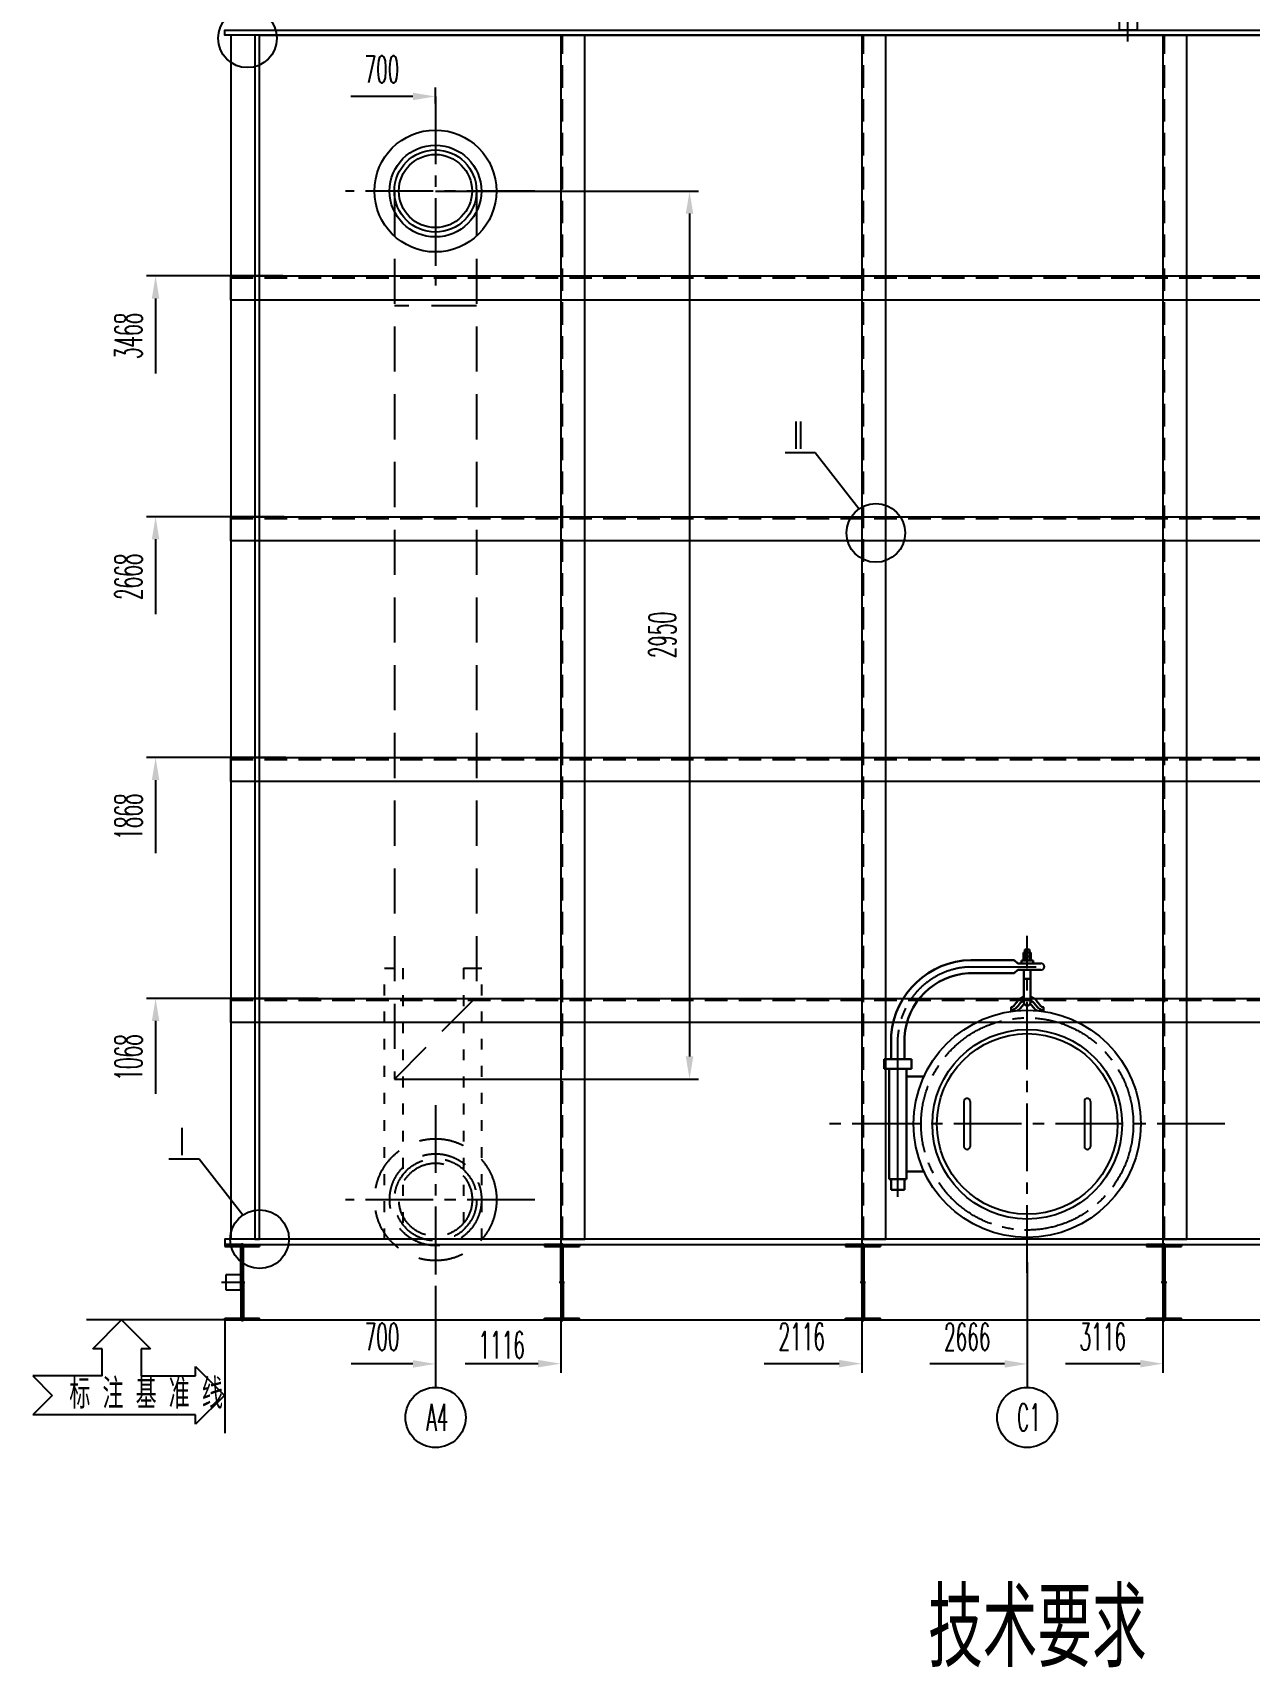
# Model space of a CAD drawing. Header units: inches. Extents: x 8294 to 197443, y -58940 to 12235.
# Drawn here: x 182014 to 186055, y -49956 to -44526 of the extents above; entities that cross this region are included whole.
import ezdxf
from ezdxf.enums import TextEntityAlignment as Align

# ---------------------------------------------------------------- set-up
doc = ezdxf.new("R2010")
doc.units = ezdxf.units.IN
doc.header["$LTSCALE"] = 300
for name, pattern in [('ACAD_ISO03W100', [30, 12, -18]), ('CENTER', [2, 1.25, -0.25, 0.25, -0.25]), ('CENTER2', [1.125, 0.75, -0.125, 0.125, -0.125]), ('DASHED', [0.75, 0.5, -0.25]), ('DASHED2', [0.375, 0.25, -0.125])]:
    doc.linetypes.add(name, pattern=pattern)
for name, color, linetype in [('1轮廓实线层', 7, 'Continuous'), ('2细线层', 4, 'Continuous'), ('3中心线层', 1, 'CENTER'), ('4虚线层', 6, 'DASHED'), ('7标注层', 4, 'Continuous'), ('CENTER', 1, 'CENTER'), ('DATA', 4, 'Continuous'), ('DIM', 3, 'Continuous')]:
    doc.layers.add(name, color=color, linetype=linetype)
doc.layers.add('DRAWING', color=7, linetype='Continuous', lineweight=30)
doc.styles.add('cooec', font='romans.shx', dxfattribs={"width": 0.5, "bigfont": 'hztxt.shx'})
doc.styles.add('JEREH', font='isocp.shx', dxfattribs={"width": 0.7, "bigfont": 'hzfs.shx'})
doc.styles.add('残雪', font='romans.shx', dxfattribs={"width": 0.5, "bigfont": 'hztxt.shx'})
doc.dimstyles.new('JEREH-单箭头', dxfattribs={"dimscale": 30, "dimtxt": 3, "dimasz": 2.5, "dimexe": 1, "dimexo": 0, "dimgap": 1.5, "dimtad": 1, "dimjust": 2, "dimdec": 0, "dimzin": 0, "dimdsep": 46, "dimtxsty": '残雪', "dimcen": 2.5, "dimse1": 1, "dimsd1": 1, "dimclrd": 130, "dimclre": 130, "dimclrt": 3, "dimadec": 0, "dimazin": 0, "dimtfac": 0.714286, "dimtdec": 0, "dimtmove": 0, "dimatfit": 3, "dimfxl": 1, "dimtzin": 0, "dimlwd": -1, "dimlwe": -1, "dimarcsym": 0})
doc.dimstyles.new('副本 JEREH-双', dxfattribs={"dimscale": 30, "dimtxt": 3, "dimasz": 2.5, "dimexe": 1, "dimexo": 0, "dimgap": 1.5, "dimtad": 1, "dimdec": 0, "dimzin": 0, "dimdsep": 46, "dimtxsty": 'cooec', "dimcen": 2.5, "dimclrd": 130, "dimclre": 130, "dimclrt": 3, "dimadec": 0, "dimazin": 0, "dimtfac": 0.714286, "dimtdec": 0, "dimtmove": 0, "dimatfit": 3, "dimfxl": 1, "dimtzin": 0, "dimlwd": -1, "dimlwe": -1, "dimarcsym": 0})

# ---------------------------------------------------------------- blocks, each defined once
blk = doc.blocks.new('A$C7E0533BE')
at = {"layer": '7标注层', "linetype": 'DASHED2'}
blk.add_line((2078.6, 2636.8), (2078.6, -1363.2), dxfattribs=at)
at = {"layer": '7标注层'}
blk.add_lwpolyline([(2004.6, -1363.2), (2084.6, -1363.2), (2084.6, 2636.8), (2004.6, 2636.8)], close=True, dxfattribs=at)
blk = doc.blocks.new('A$C55394B92')
at = {"layer": '7标注层', "linetype": 'DASHED2'}
blk.add_line((0, -6), (5192, -6), dxfattribs=at)
at = {"layer": '7标注层'}
blk.add_lwpolyline([(5192, 0), (5192, -80), (0, -80), (0, 0)], close=True, dxfattribs=at)
blk = doc.blocks.new('A$C6F0359F5')
at = {"lineweight": -3}
for radius in [202.5, 152.5, 136.5, 121.5]:
    blk.add_circle((-334.4, -95), radius, dxfattribs=at)
at = {"layer": '7标注层', "color": 1, "linetype": 'CENTER2'}
for p, q in [((-334.4, 219.3), (-334.4, -409.2)), ((-4.7, -95), (-633.3, -95))]:
    blk.add_line(p, q, dxfattribs=at)
blk = doc.blocks.new('A$C096D275D')
at = {"color": 0, "lineweight": -2, "ltscale": 10}
for p, q in [((-13.3, 579.1), (13.3, 579.1)), ((62.3, 477.9), (34.1, 477.8)), ((34.1, 460.5), (62.3, 460.5)), ((62.3, 477.9), (62.3, 460.5)), ((46.7, 407.4), (46.7, 329.3)), ((50.9, 407.4), (50.9, 329.3)), ((48.1, 326.5), (7, 326.5)), ((48.1, 330.7), (7.3, 330.7))]:
    blk.add_line(p, q, dxfattribs=at)
at = {"ltscale": 10}
blk.add_line((-31.9, 457.1), (34.1, 457.1), dxfattribs=at)
at = {"lineweight": -2}
for p, q in [((-30, 117.2), (-30, 0)), ((30, 117.2), (30, 0)), ((30, 0), (-30, 0))]:
    blk.add_line(p, q, dxfattribs=at)
for points in [[(-13.3, 579.1), (-13.3, 498.4)], [(13.3, 498.4), (13.3, 579.1)], [(-13.3, 457.1), (-13.3, 382.3)], [(13.3, 382.3), (13.3, 457.1)], [(-16, 382.3), (-16, 369.8)], [(-13.3, 382.3), (-16, 382.3)], [(-4.9, 382.3), (-13.3, 382.3)], [(4.9, 382.3), (-4.9, 382.3)], [(11.9, 382.3), (4.9, 382.3)], [(11.9, 382.3), (16, 382.3), (16, 382.3), (16, 369.8)], [(48.1, 407.4), (46.7, 407.4)], [(49.5, 407.4), (48.1, 407.4)], [(50.9, 407.4), (49.5, 407.4)], [(-16, 369.8), (-13.3, 369.8)], [(-13.3, 369.8), (-2.4, 337.3)], [(-13.3, 369.8), (-4.9, 369.8)], [(-4.9, 369.8), (4.9, 369.8)], [(2.3, 336.9), (13.3, 369.8)], [(4.9, 369.8), (11.9, 369.8)], [(11.9, 369.8), (16, 369.8)], [(48.1, 330.7), (48.1, 326.5)], [(48.1, 329.3), (49.5, 329.3)], [(49.5, 329.3), (50.9, 329.3)], [(-2.6, 321.4), (-13.3, 276.3)], [(13.3, 276.3), (10.6, 276.3), (8, 276.3), (5.3, 276.3), (2.7, 276.3), (0, 276.3), (-2.7, 276.3), (-5.3, 276.3), (-8, 276.3), (-10.6, 276.3), (-13.3, 276.3), (-13.3, 276.3), (-13.3, 202.3)], [(13.3, 276.3), (1.9, 321.6)], [(5.9, 306.1), (5.8, 306.1)], [(13.3, 202.3), (13.3, 276.3)], [(-70.5, 184.2), (-74.7, 184.2), (-74.7, 184.2), (-74.7, 202.3)], [(-70.5, 202.3), (-74.7, 202.3)], [(-74.7, 180), (-74.7, 160.5)], [(-70.5, 180), (-74.7, 180)], [(-57.9, 202.3), (-70.5, 202.3)], [(-70.5, 184.2), (-57.9, 184.2)], [(-57.9, 180), (-70.5, 180)], [(-37, 202.3), (-57.9, 202.3)], [(-57.9, 184.2), (-37, 184.2)], [(-37, 180), (-57.9, 180)], [(-52.3, 184.2), (-52.3, 180)], [(-13.3, 202.3), (-37, 202.3)], [(-37, 184.2), (-13.3, 184.2)], [(-13.3, 180), (-37, 180)], [(13.3, 202.3), (-13.3, 202.3)], [(-13.3, 184.2), (13.3, 184.2)], [(13.3, 180), (-13.3, 180)], [(37, 202.3), (13.3, 202.3)], [(13.3, 184.2), (37, 184.2)], [(37, 180), (13.3, 180)], [(56.5, 202.3), (37, 202.3)], [(37, 184.2), (56.5, 184.2)], [(56.5, 180), (37, 180)], [(50.9, 180), (50.9, 184.2)], [(70.5, 202.3), (56.5, 202.3)], [(56.5, 184.2), (70.5, 184.2)], [(70.5, 180), (56.5, 180)], [(74.7, 202.3), (70.5, 202.3)], [(70.5, 184.2), (74.7, 184.2)], [(70.5, 180), (74.7, 180), (74.7, 180), (74.7, 160.5)], [(74.7, 184.2), (74.7, 202.3)], [(-74.7, 160.5), (-70.5, 160.5)], [(-70.5, 160.5), (-57.9, 160.5)], [(-57.9, 160.5), (-37, 160.5)], [(-37, 160.5), (-13.3, 160.5)], [(6.3, 117.2), (0.1, 117.2), (-3.2, 117.2), (-6.6, 117.2), (-9.9, 117.2), (-13.3, 117.2), (-16.6, 117.2), (-20, 117.2), (-23.3, 117.2), (-26.7, 117.2), (-30, 117.2), (-30, 117.2), (-32.8, 160.5)], [(-30, 117.2), (-26.7, 117.2), (-23.3, 117.2), (-20, 117.2), (-16.6, 117.2), (-13.3, 117.2), (-9.9, 117.2), (-6.6, 117.2), (-3.2, 117.2), (0.1, 117.2), (6.3, 117.2)], [(-24.4, 117.2), (-27.2, 117.2)], [(-16, 117.2), (-18.8, 117.2)], [(-13.3, 160.5), (13.3, 160.5)], [(18.8, 117.2), (6.3, 117.2)], [(14.7, 117.2), (9.1, 117.2)], [(9.1, 117.2), (14.7, 117.2)], [(13.3, 160.5), (37, 160.5)], [(20.2, 117.2), (18.8, 117.2)], [(20.2, 117.2), (30, 117.2), (30, 117.2), (20.2, 117.2), (20.2, 117.2)], [(25.8, 117.2), (24.4, 117.2)], [(30, 117.2), (32.8, 160.5)], [(37, 160.5), (56.5, 160.5)], [(56.5, 160.5), (70.5, 160.5)], [(70.5, 160.5), (74.7, 160.5)]]:
    blk.add_lwpolyline(points, dxfattribs=at)
at = {"color": 0, "lineweight": -2, "ltscale": 10}
blk.add_lwpolyline([(-31.9, 457.1), (-31.9, 498.4), (34.1, 498.4), (34.1, 457.1)], dxfattribs=at)
blk.add_circle((-0.7, 329.3), 8.14, dxfattribs=at)
at = {"layer": '7标注层', "color": 1, "linetype": 'CENTER2'}
blk.add_line((-0.7, -36.9), (-0.7, 813.5), dxfattribs=at)
at = {"layer": '7标注层'}
blk.add_circle((-0.7, 672.1), 93, dxfattribs=at)
blk = doc.blocks.new('A$C2849611A')
at = {"layer": '1轮廓实线层'}
for p, q in [((0, 0), (0, -6)), ((58, 0), (0, 0)), ((0, -6), (116, -6)), ((50, 0), (66, 0)), ((54, -125), (54, -6)), ((58, 0), (116, 0)), ((62, -125), (62, -6)), ((116, 0), (116, -6)), ((54, -125), (54, -244)), ((62, -125), (62, -244)), ((0, -250), (0, -244)), ((0, -244), (116, -244)), ((58, -250), (0, -250)), ((50, -250), (66, -250)), ((58, -250), (116, -250)), ((116, -250), (116, -244))]:
    blk.add_line(p, q, dxfattribs=at)
at = {"layer": '3中心线层'}
for p, q in [((58, 5), (58, -255)), ((49, -125), (67, -125))]:
    blk.add_line(p, q, dxfattribs=at)
blk = doc.blocks.new('A$C30A6689E')
at = {"layer": '4虚线层', "color": 2}
for radius in [202.5, 152.5, 136.5, 121.5]:
    blk.add_circle((0, 0), radius, dxfattribs=at)
at = {"layer": '7标注层', "color": 1, "linetype": 'CENTER2'}
for p, q in [((0, 314.3), (0, -314.3)), ((329.7, 0), (-298.9, 0))]:
    blk.add_line(p, q, dxfattribs=at)
blk = doc.blocks.new('A$C0BCF288D')
for p, q in [((-210, 75), (-210, -75)), ((-190, 75), (-190, -75)), ((190, 75), (190, -75)), ((210, 75), (210, -75))]:
    blk.add_line(p, q)
blk.add_circle((0, 0), 377.5)
for centre, radius, start, end in [((45.9, 522.4), 11, 264.5707, 95.4293), ((-200, 75), 10, 0, 180), ((200, 75), 10, 0, 180), ((-200, -75), 10, 180, 0), ((200, -75), 10, 180, 0)]:
    blk.add_arc(centre, radius, start, end)
at = {"layer": '1轮廓实线层'}
blk.add_line((-460, 183), (-460, 168.8), dxfattribs=at)
blk.add_circle((0, 0), 300, dxfattribs=at)
at = {"layer": '7标注层', "color": 1, "linetype": 'CENTER2'}
blk.add_line((-194.8, 521.4), (55.3, 521.4), dxfattribs=at)
blk.add_circle((0, 0), 352.5, dxfattribs=at)
at = {"layer": '7标注层'}
blk.add_circle((0, -1), 315, dxfattribs=at)
at = {"layer": '7标注层', "color": 1, "linetype": 'CENTER2'}
blk.add_arc((-181.8, 273.1), 248.6, 92.9847, 176.6126, dxfattribs=at)
at = {"layer": 'CENTER', "linetype": 'CENTER2', "ltscale": 100}
blk.add_line((-430, -242.5), (-430, 287.8), dxfattribs=at)
at = {"layer": 'DRAWING', "lineweight": 30, "ltscale": 10}
for p, q in [((-43.6, 544.4), (-187.4, 544.4)), ((-43.6, 544.4), (-31.2, 533.4)), ((-43.6, 500.5), (-194.7, 500.5)), ((44.9, 533.4), (-31.2, 533.4)), ((44.9, 511.4), (-31.2, 511.4)), ((-11.1, 511.4), (-11.1, 404.2)), ((11.1, 511.4), (11.1, 404.2)), ((11.1, 481.9), (-11.1, 481.9)), ((-53.7, 387.4), (-53.7, 373.9)), ((53.7, 387.4), (53.7, 373.7)), ((-451.9, 214.7), (-451.9, 296.1)), ((-407.9, 214.7), (-407.9, 288.9)), ((-475.2, 214.7), (-384.8, 214.7)), ((-475.2, 183), (-475.2, 214.7)), ((-384.8, 183), (-475.2, 183)), ((-458.8, 183), (-458.8, -183)), ((-401.1, 183), (-401.1, -183)), ((-384.8, 214.7), (-384.8, 183)), ((-401.1, 158), (-342.8, 158)), ((-401.1, -158), (-342.8, -158)), ((-401.1, -183), (-458.8, -183)), ((-451.9, -219), (-451.9, -183)), ((-407.9, -219), (-407.9, -183)), ((-451.9, -219), (-407.9, -219))]:
    blk.add_line(p, q, dxfattribs=at)
at = {"layer": 'DRAWING', "lineweight": 30, "ltscale": 5}
for p, q in [((-12.4, 569.4), (0, 569.4)), ((-12.4, 542.7), (-12.4, 569.4)), ((12.4, 556), (-12.4, 556)), ((-8.1, 542.7), (-8.1, 579.7)), ((12.4, 569.4), (0, 569.4)), ((8.1, 542.7), (8.1, 579.7)), ((12.4, 542.7), (12.4, 569.4)), ((-18.8, 533.4), (-18.8, 542.7)), ((-18.8, 542.7), (0, 542.7)), ((20, 542.7), (0, 542.7))]:
    blk.add_line(p, q, dxfattribs=at)
at = {"layer": 'DRAWING', "ltscale": 5}
for p, q in [((8.1, 579.7), (-8.1, 579.7)), ((20, 542.7), (20, 533.4))]:
    blk.add_line(p, q, dxfattribs=at)
at = {"layer": 'DRAWING', "lineweight": 30}
blk.add_line((-43.6, 500.5), (-31.2, 511.4), dxfattribs=at)
at = {"layer": 'DRAWING', "lineweight": 30, "ltscale": 10}
for centre, radius, start, end in [((-180.9, 272.5), 272, 91.3684, 175.0155), ((-181.8, 274.2), 226.7, 93.2696, 176.2862), ((0, 404.2), 11.1, 180, 0)]:
    blk.add_arc(centre, radius, start, end, dxfattribs=at)
for points, knots in [([(-53.7, 387.4), (-46.6, 388.2), (-37.6, 400.2), (-27.5, 415.2), (-16.6, 420.6), (-11.1, 422.1)], [0, 0, 0, 0, 21.299691, 38.563944, 55.648982, 55.648982, 55.648982, 55.648982]), ([(-53.7, 376.8), (-45.3, 377.8), (-32.6, 387.5), (-23.3, 402.8), (-14.8, 408.4), (-11.1, 409.5)], [0, 0, 0, 0, 25.417407, 42.68166, 54.290812, 54.290812, 54.290812, 54.290812]), ([(-32.9, 376.4), (-30.8, 377.1), (-23.6, 380.7), (-18.8, 390.9), (-11.9, 396.9), (-9.1, 397.7)], [5.993798, 5.993798, 5.993798, 5.993798, 12.395667, 29.65992, 38.424767, 38.424767, 38.424767, 38.424767]), ([(32.9, 376.3), (30.9, 377), (23.6, 380.7), (18.8, 390.9), (11.9, 396.9), (9.1, 397.7)], [5.925966, 5.925966, 5.925966, 5.925966, 12.425043, 29.689297, 38.454144, 38.454144, 38.454144, 38.454144]), ([(53.7, 387.4), (46.6, 388.2), (37.6, 400.2), (27.5, 415.2), (16.6, 420.6), (11.1, 422.1)], [0, 0, 0, 0, 21.299691, 38.563944, 55.648982, 55.648982, 55.648982, 55.648982]), ([(53.7, 376.8), (45.3, 377.8), (32.6, 387.5), (23.3, 402.8), (14.8, 408.4), (11.1, 409.5)], [0, 0, 0, 0, 25.417407, 42.68166, 54.290812, 54.290812, 54.290812, 54.290812])]:
    blk.add_open_spline(points, degree=3, knots=knots, dxfattribs=at)
blk = doc.blocks.new('A$C51F27879')
at = {"color": 4, "lineweight": -3, "ltscale": 10}
blk.add_line((0, 0), (-458.9, 0), dxfattribs=at)
at = {"layer": '7标注层'}
blk.add_line((0, 0), (0, -375.9), dxfattribs=at)
at = {"layer": 'DATA', "lineweight": -3}
for p, q in [((-438, -95.6), (-342.4, 0)), ((-342.4, 0), (-246.8, -95.6)), ((-407.3, -95.6), (-438, -95.6)), ((-407.3, -185.8), (-407.3, -95.6)), ((-277.4, -95.6), (-277.4, -185.8)), ((-246.8, -95.6), (-277.4, -95.6)), ((-96.5, -155.1), (-0.9, -250.7)), ((-96.5, -185.8), (-96.5, -155.1)), ((-637.7, -185.8), (-572.8, -250.7)), ((-407.3, -185.8), (-637.7, -185.8)), ((-277.4, -185.8), (-96.5, -185.8)), ((-572.8, -250.7), (-637.7, -315.7)), ((-0.9, -250.7), (-96.5, -346.3)), ((-96.5, -315.7), (-637.7, -315.7)), ((-96.5, -346.3), (-96.5, -315.7))]:
    blk.add_line(p, q, dxfattribs=at)
at = {"layer": 'DIM', "lineweight": -3, "style": 'JEREH', "width": 0.7}
blk.add_text(' 标 注 基 准 线', height=100, dxfattribs=at).set_placement((-556, -295.1))
blk = doc.blocks.new('*D36')
at = {"layer": '7标注层', "color": 130, "transparency": 16777216}
for p, q in [((183767.6, -48456.9), (183767.6, -48977.2)), ((183692.6, -48947.2), (183450.5, -48947.2))]:
    blk.add_line(p, q, dxfattribs=at)
blk.add_solid([(183692.6, -48934.7), (183692.6, -48959.7), (183767.6, -48947.2)], dxfattribs=at)
at = {"layer": 'Defpoints', "color": 0, "transparency": 16777216}
for p in [(183767.6, -48456.9), (182651.6, -48863.7), (183767.6, -48947.2)]:
    blk.add_point(p, dxfattribs=at)
at = {"layer": '7标注层', "color": 3, "transparency": 16777216, "insert": (183571.5, -48885.1), "char_height": 90, "attachment_point": 5, "style": '残雪'}
blk.add_mtext('1116', dxfattribs=at)
blk = doc.blocks.new('*D37')
at = {"layer": '7标注层', "color": 130, "transparency": 16777216}
for p, q in [((184767.6, -48366), (184767.6, -48977.2)), ((184692.6, -48947.2), (184444, -48947.2))]:
    blk.add_line(p, q, dxfattribs=at)
blk.add_solid([(184692.6, -48934.7), (184692.6, -48959.7), (184767.6, -48947.2)], dxfattribs=at)
at = {"layer": 'Defpoints', "color": 0, "transparency": 16777216}
for p in [(184767.6, -48366), (182651.6, -48863.7), (184767.6, -48947.2)]:
    blk.add_point(p, dxfattribs=at)
at = {"layer": '7标注层', "color": 3, "transparency": 16777216, "insert": (184568.3, -48857.2), "char_height": 90, "attachment_point": 5, "style": '残雪'}
blk.add_mtext('2116', dxfattribs=at)
blk = doc.blocks.new('*D38')
at = {"layer": '7标注层', "color": 130, "transparency": 16777216}
for p, q in [((185767.6, -48456.9), (185767.6, -48977.2)), ((185692.6, -48947.2), (185444, -48947.2))]:
    blk.add_line(p, q, dxfattribs=at)
blk.add_solid([(185692.6, -48934.7), (185692.6, -48959.7), (185767.6, -48947.2)], dxfattribs=at)
at = {"layer": 'Defpoints', "color": 0, "transparency": 16777216}
for p in [(185767.6, -48456.9), (182651.6, -48889), (185767.6, -48947.2)]:
    blk.add_point(p, dxfattribs=at)
at = {"layer": '7标注层', "color": 3, "transparency": 16777216, "insert": (185568.3, -48857.2), "char_height": 90, "attachment_point": 5, "style": '残雪'}
blk.add_mtext('3116', dxfattribs=at)
blk = doc.blocks.new('*D39')
at = {"layer": '7标注层', "color": 130, "transparency": 16777216}
for p, q in [((186767.6, -48367.8), (186767.6, -48977.2)), ((186692.6, -48947.2), (186444, -48947.2))]:
    blk.add_line(p, q, dxfattribs=at)
blk.add_solid([(186692.6, -48934.7), (186692.6, -48959.7), (186767.6, -48947.2)], dxfattribs=at)
at = {"layer": 'Defpoints', "color": 0, "transparency": 16777216}
for p in [(186767.6, -48367.8), (182651.6, -48889), (186767.6, -48947.2)]:
    blk.add_point(p, dxfattribs=at)
at = {"layer": '7标注层', "color": 3, "transparency": 16777216, "insert": (186568.3, -48857.2), "char_height": 90, "attachment_point": 5, "style": '残雪'}
blk.add_mtext('4116', dxfattribs=at)
blk = doc.blocks.new('*D41')
at = {"layer": '7标注层', "color": 130, "transparency": 16777216}
for p, q in [((182962.1, -47733.8), (182392.1, -47733.8)), ((182422.1, -47808.8), (182422.1, -48050.9))]:
    blk.add_line(p, q, dxfattribs=at)
blk.add_solid([(182409.6, -47808.8), (182434.6, -47808.8), (182422.1, -47733.8)], dxfattribs=at)
at = {"layer": 'Defpoints', "color": 0, "transparency": 16777216}
for p in [(182422.1, -47733.8), (182962.1, -47733.8), (182552.4, -48801.8)]:
    blk.add_point(p, dxfattribs=at)
at = {"layer": '7标注层', "color": 3, "transparency": 16777216, "insert": (182332.1, -47929.9), "char_height": 90, "attachment_point": 5, "rotation": 90, "style": '残雪'}
blk.add_mtext('1068', dxfattribs=at)
blk = doc.blocks.new('*D42')
at = {"layer": '7标注层', "color": 130, "transparency": 16777216}
for p, q in [((182854.7, -46933.8), (182392.1, -46933.8)), ((182422.1, -47008.8), (182422.1, -47250.9))]:
    blk.add_line(p, q, dxfattribs=at)
blk.add_solid([(182409.6, -47008.8), (182434.6, -47008.8), (182422.1, -46933.8)], dxfattribs=at)
at = {"layer": 'Defpoints', "color": 0, "transparency": 16777216}
for p in [(182422.1, -46933.8), (182854.7, -46933.8), (182552.4, -48801.8)]:
    blk.add_point(p, dxfattribs=at)
at = {"layer": '7标注层', "color": 3, "transparency": 16777216, "insert": (182332.1, -47129.9), "char_height": 90, "attachment_point": 5, "rotation": 90, "style": '残雪'}
blk.add_mtext('1868', dxfattribs=at)
blk = doc.blocks.new('*D43')
at = {"layer": '7标注层', "color": 130, "transparency": 16777216}
for p, q in [((182849.5, -46133.8), (182392.1, -46133.8)), ((182422.1, -46208.8), (182422.1, -46457.4))]:
    blk.add_line(p, q, dxfattribs=at)
blk.add_solid([(182409.6, -46208.8), (182434.6, -46208.8), (182422.1, -46133.8)], dxfattribs=at)
at = {"layer": 'Defpoints', "color": 0, "transparency": 16777216}
for p in [(182422.1, -46133.8), (182849.5, -46133.8), (182552.4, -48801.8)]:
    blk.add_point(p, dxfattribs=at)
at = {"layer": '7标注层', "color": 3, "transparency": 16777216, "insert": (182332.1, -46333.1), "char_height": 90, "attachment_point": 5, "rotation": 90, "style": '残雪'}
blk.add_mtext('2668', dxfattribs=at)
blk = doc.blocks.new('*D44')
at = {"layer": '7标注层', "color": 130, "transparency": 16777216}
for p, q in [((182845.2, -45333.8), (182392.1, -45333.8)), ((182422.1, -45408.8), (182422.1, -45657.4))]:
    blk.add_line(p, q, dxfattribs=at)
blk.add_solid([(182409.6, -45408.8), (182434.6, -45408.8), (182422.1, -45333.8)], dxfattribs=at)
at = {"layer": 'Defpoints', "color": 0, "transparency": 16777216}
for p in [(182422.1, -45333.8), (182845.2, -45333.8), (182511.7, -48801.8)]:
    blk.add_point(p, dxfattribs=at)
at = {"layer": '7标注层', "color": 3, "transparency": 16777216, "insert": (182332.1, -45533.1), "char_height": 90, "attachment_point": 5, "rotation": 90, "style": '残雪'}
blk.add_mtext('3468', dxfattribs=at)
blk = doc.blocks.new('*D55')
at = {"layer": '7标注层', "color": 130, "transparency": 16777216}
for p, q in [((183352.1, -48716.7), (183352.1, -48978)), ((183277.1, -48948), (183071.4, -48948))]:
    blk.add_line(p, q, dxfattribs=at)
blk.add_solid([(183277.1, -48935.5), (183277.1, -48960.5), (183352.1, -48948)], dxfattribs=at)
at = {"layer": 'Defpoints', "color": 0, "transparency": 16777216}
for p in [(183352.1, -48716.7), (182651.6, -48889), (183352.1, -48948)]:
    blk.add_point(p, dxfattribs=at)
at = {"layer": '7标注层', "color": 3, "transparency": 16777216, "insert": (183174.2, -48858), "char_height": 90, "attachment_point": 5, "style": '残雪'}
blk.add_mtext('700', dxfattribs=at)
blk = doc.blocks.new('*D56')
at = {"layer": '7标注层', "color": 130, "transparency": 16777216}
for p, q in [((185317.3, -48645.4), (185317.3, -48978)), ((185242.3, -48948), (184993.8, -48948))]:
    blk.add_line(p, q, dxfattribs=at)
blk.add_solid([(185242.3, -48935.5), (185242.3, -48960.5), (185317.3, -48948)], dxfattribs=at)
at = {"layer": 'Defpoints', "color": 0, "transparency": 16777216}
for p in [(185317.3, -48645.4), (182651.6, -48889), (185317.3, -48948)]:
    blk.add_point(p, dxfattribs=at)
at = {"layer": '7标注层', "color": 3, "transparency": 16777216, "insert": (185118.1, -48858), "char_height": 90, "attachment_point": 5, "style": '残雪'}
blk.add_mtext('2666', dxfattribs=at)
blk = doc.blocks.new('*D58')
at = {"layer": '7标注层', "color": 130, "transparency": 16777216}
for p, q in [((187351.6, -43818.8), (187351.6, -43539.9)), ((187276.6, -43569.9), (187028, -43569.9))]:
    blk.add_line(p, q, dxfattribs=at)
blk.add_solid([(187276.6, -43557.4), (187276.6, -43582.4), (187351.6, -43569.9)], dxfattribs=at)
at = {"layer": 'Defpoints', "color": 0, "transparency": 16777216}
for p in [(187351.6, -43569.9), (187351.6, -43818.8), (182651.6, -48889)]:
    blk.add_point(p, dxfattribs=at)
at = {"layer": '7标注层', "color": 3, "transparency": 16777216, "insert": (187152.3, -43479.9), "char_height": 90, "attachment_point": 5, "style": '残雪'}
blk.add_mtext('4700', dxfattribs=at)
blk = doc.blocks.new('*D63')
at = {"layer": '7标注层', "color": 130, "transparency": 16777216}
for p, q in [((185651.6, -43845.7), (185651.6, -43539.9)), ((185501.6, -43569.9), (185576.6, -43569.9)), ((185651.6, -43569.9), (185975.2, -43569.9))]:
    blk.add_line(p, q, dxfattribs=at)
blk.add_solid([(185576.6, -43557.4), (185576.6, -43582.4), (185651.6, -43569.9)], dxfattribs=at)
at = {"layer": 'Defpoints', "color": 0, "transparency": 16777216}
for p in [(185651.6, -43569.9), (185651.6, -43845.7), (182651.6, -48889)]:
    blk.add_point(p, dxfattribs=at)
at = {"layer": '7标注层', "color": 3, "transparency": 16777216, "insert": (185850.9, -43479.9), "char_height": 90, "attachment_point": 5, "style": '残雪'}
blk.add_mtext('3000', dxfattribs=at)
blk = doc.blocks.new('*D90')
at = {"layer": '7标注层', "color": 130, "transparency": 16777216}
for p, q in [((183276.6, -44737.6), (183070.9, -44737.6)), ((183351.6, -44760.5), (183351.6, -44707.6))]:
    blk.add_line(p, q, dxfattribs=at)
blk.add_solid([(183276.6, -44725.1), (183276.6, -44750.1), (183351.6, -44737.6)], dxfattribs=at)
at = {"layer": 'Defpoints', "color": 0, "transparency": 16777216}
for p in [(183351.6, -44737.6), (183351.6, -44760.5), (182651.6, -48889)]:
    blk.add_point(p, dxfattribs=at)
at = {"layer": '7标注层', "color": 3, "transparency": 16777216, "insert": (183173.8, -44647.6), "char_height": 90, "attachment_point": 5, "style": '残雪'}
blk.add_mtext('700', dxfattribs=at)
blk = doc.blocks.new('*D91')
at = {"layer": '7标注层', "color": 130, "transparency": 16777216}
for p, q in [((187351.6, -44808.4), (187351.6, -44734.2)), ((187276.6, -44764.2), (187028, -44764.2))]:
    blk.add_line(p, q, dxfattribs=at)
blk.add_solid([(187276.6, -44751.7), (187276.6, -44776.7), (187351.6, -44764.2)], dxfattribs=at)
at = {"layer": 'Defpoints', "color": 0, "transparency": 16777216}
for p in [(187351.6, -44764.2), (187351.6, -44808.4), (182651.6, -48926.9)]:
    blk.add_point(p, dxfattribs=at)
at = {"layer": '7标注层', "color": 3, "transparency": 16777216, "insert": (187152.3, -44674.2), "char_height": 90, "attachment_point": 5, "style": '残雪'}
blk.add_mtext('4700', dxfattribs=at)
blk = doc.blocks.new('*D116')
at = {"layer": '7标注层', "color": 130, "transparency": 16777216}
for p, q in [((183351.6, -45051.8), (184225.6, -45051.8)), ((184195.6, -45126.8), (184195.6, -47926.7)), ((183215.1, -48001.7), (184225.6, -48001.7))]:
    blk.add_line(p, q, dxfattribs=at)
for points in [[(184183.1, -45126.8), (184208.1, -45126.8), (184195.6, -45051.8)], [(184183.1, -47926.7), (184208.1, -47926.7), (184195.6, -48001.7)]]:
    blk.add_solid(points, dxfattribs=at)
at = {"layer": 'Defpoints', "color": 0, "transparency": 16777216}
for p in [(183351.6, -45051.8), (183215.1, -48001.7), (184195.6, -48001.7)]:
    blk.add_point(p, dxfattribs=at)
at = {"layer": '7标注层', "color": 3, "transparency": 16777216, "insert": (184105.6, -46526.7), "char_height": 90, "attachment_point": 5, "rotation": 90, "style": 'cooec'}
blk.add_mtext('2950', dxfattribs=at)

msp = doc.modelspace()

# ---------------------------------------------------------------- linework, layer by layer
at = {"color": 2}
for p, q in [((184613.4, -45922), (184513.4, -45922)), ((184758.5, -46107.9), (184613.4, -45922)), ((182566.4, -48268.2), (182466.4, -48268.2)), ((182711.5, -48454.1), (182566.4, -48268.2))]:
    msp.add_line(p, q, dxfattribs=at)
for centre in [(182727.5, -44544.5), (184814.6, -46187.6), (182767.6, -48533.8)]:
    msp.add_circle(centre, 97.4, dxfattribs=at)
msp.add_circle((185317.3, -48150.8), 377.5)
at = {"layer": '1轮廓实线层'}
msp.add_circle((185317.3, -48150.8), 300, dxfattribs=at)
at = {"layer": '3中心线层'}
msp.add_line((182640.9, -48676.8), (182718.6, -48676.8), dxfattribs=at)
at = {"layer": '4虚线层', "color": 2}
for p, q in [((183215.1, -45051.8), (183215.1, -48001.7)), ((183488.1, -45051.8), (183488.1, -47728.7)), ((183488.1, -45432.8), (183215.1, -45432.8)), ((183215.1, -48001.7), (183488.1, -47728.7))]:
    msp.add_line(p, q, dxfattribs=at)
at = {"layer": '7标注层'}
for p, q in [((182671.6, -44533.8), (182671.6, -48533.8)), ((183444.7, -47633.4), (183506.2, -47633.4)), ((185317.3, -48609.6), (185317.3, -49025.8)), ((183352.1, -48716.7), (183352.1, -49025.8)), ((182651.6, -48801.8), (187883.6, -48801.8))]:
    msp.add_line(p, q, dxfattribs=at)
at = {"layer": '7标注层', "color": 1, "linetype": 'CENTER2'}
for p, q in [((185317.3, -48645.4), (185317.3, -47526.4)), ((185973.5, -48150.8), (184656.8, -48150.8))]:
    msp.add_line(p, q, dxfattribs=at)
at = {"layer": '7标注层', "linetype": 'ACAD_ISO03W100', "ltscale": 0.01}
for p, q in [((183182.1, -48533.8), (183182.1, -47633.4)), ((183182.1, -47633.4), (183243.6, -47633.4)), ((183243.6, -47633.4), (183243.6, -48533.8)), ((183444.7, -47633.4), (183444.7, -48533.8)), ((183506.2, -48533.8), (183506.2, -47633.4))]:
    msp.add_line(p, q, dxfattribs=at)
at = {"layer": '7标注层', "color": 0}
for p, q in [((182705.6, -48651.8), (182655.6, -48651.8)), ((182655.6, -48651.8), (182655.6, -48701.8)), ((182705.6, -48701.8), (182705.6, -48651.8)), ((182655.6, -48701.8), (182705.6, -48701.8))]:
    msp.add_line(p, q, dxfattribs=at)
at = {"layer": '7标注层'}
for points in [[(187883.6, -44533.8), (182651.6, -44533.8), (182651.6, -44517.8), (187883.6, -44517.8)], [(182751.6, -48533.8), (182767.6, -48533.8), (182767.6, -44533.8), (182751.6, -44533.8)], [(182767.6, -44533.8), (187767.6, -44533.8), (187767.6, -48533.8), (182767.6, -48533.8)], [(182651.6, -48551.8), (187883.6, -48551.8), (187883.6, -48533.8), (182651.6, -48533.8)]]:
    msp.add_lwpolyline(points, close=True, dxfattribs=at)
at = {"layer": '7标注层', "color": 1, "linetype": 'CENTER2'}
msp.add_circle((185317.3, -48150.8), 352.5, dxfattribs=at)
at = {"layer": '7标注层'}
for centre, radius in [((185317.3, -48151.8), 315), ((183352.1, -49125.8), 100), ((185317.3, -49125.8), 100)]:
    msp.add_circle(centre, radius, dxfattribs=at)

# ---------------------------------------------------------------- block references
at = {"layer": '4虚线层', "color": 2}
msp.add_blockref('A$C55394B92', (182671.6, -47733.8), dxfattribs=at)
at = {"layer": '7标注层'}
for name, p in [('A$C096D275D', (185652.3, -44517.8)), ('A$C6F0359F5', (183686, -44956.8)), ('A$C55394B92', (182671.6, -45333.8)), ('A$C55394B92', (182671.6, -46133.8)), ('A$C55394B92', (182671.6, -46933.8)), ('A$C0BCF288D', (185317.3, -48150.8)), ('A$C30A6689E', (183352.1, -48402.4)), ('A$C2849611A', (182651.6, -48551.8)), ('A$C2849611A', (183713.6, -48551.8)), ('A$C2849611A', (184713.6, -48551.8)), ('A$C2849611A', (185713.6, -48551.8)), ('A$C51F27879', (182651.6, -48801.8))]:
    msp.add_blockref(name, p, dxfattribs=at)
at = {"layer": '7标注层', "rotation": 180}
for p in [(185852.2, -45897), (186852.2, -45897), (187852.2, -45897)]:
    msp.add_blockref('A$C7E0533BE', p, dxfattribs=at)

# ---------------------------------------------------------------- texts
at = {"color": 2, "style": 'cooec', "width": 0.5}
for s, p in [('II', (184556.8, -45862.9)), ('I', (182509.7, -48209.1))]:
    msp.add_text(s, height=90, dxfattribs=at).set_placement(p, align=Align.MIDDLE)
at = {"layer": '2细线层', "color": 4, "style": 'JEREH', "width": 0.7}
msp.add_text('技术要求 ', height=259.2, dxfattribs=at).set_placement((184988.3, -49955.2))
at = {"layer": 'DIM', "lineweight": -3, "ltscale": 80, "style": '残雪', "width": 0.5}
for s, p in [('A4', (183357.8, -49125.5)), ('C1', (185323, -49125.5))]:
    msp.add_text(s, height=90, dxfattribs=at).set_placement(p, align=Align.MIDDLE_CENTER)

# ---------------------------------------------------------------- dimensions: what is measured, and where the dimension line sits
at = {"layer": '7标注层'}
for base, p1, p2, picture, middle in [((187351.6, -43569.9), (182651.6, -48889), (187351.6, -43818.8), '*D58', (187152.3, -43479.9)), ((183351.6, -44737.6), (182651.6, -48889), (183351.6, -44760.5), '*D90', (183173.8, -44647.6)), ((187351.6, -44764.2), (182651.6, -48926.9), (187351.6, -44808.4), '*D91', (187152.3, -44674.2)), ((184767.6, -48947.2), (182651.6, -48863.7), (184767.6, -48366), '*D37', (184568.3, -48857.2)), ((186767.6, -48947.2), (182651.6, -48889), (186767.6, -48367.8), '*D39', (186568.3, -48857.2)), ((183767.6, -48947.2), (182651.6, -48863.7), (183767.6, -48456.9), '*D36', (183571.5, -48885.1)), ((185767.6, -48947.2), (182651.6, -48889), (185767.6, -48456.9), '*D38', (185568.3, -48857.2)), ((185317.3, -48948), (182651.6, -48889), (185317.3, -48645.4), '*D56', (185118.1, -48858)), ((183352.0859, -48947.9771), (182651.6121, -48889.0106), (183352.0859, -48716.7347), '*D55', (183174.2287, -48857.9771))]:
    dim = msp.add_linear_dim(base=base, p1=p1, p2=p2, dimstyle='JEREH-单箭头', dxfattribs=at)
    dim.commit()
    dim.dimension.update_dxf_attribs({"geometry": picture, "text_midpoint": middle})
dim = msp.add_linear_dim(base=(185651.6, -43569.9), p1=(182651.6, -48889), p2=(185651.6, -43845.7), dimstyle='JEREH-单箭头', dxfattribs=at)
dim.commit()
dim.dimension.update_dxf_attribs({"geometry": '*D63', "text_midpoint": (185850.9, -43569.9), "dimtype": 160})
for base, p1, p2, dimstyle, picture, middle in [((184195.6, -48001.7), (183351.6, -45051.8), (183215.1, -48001.7), '副本 JEREH-双', '*D116', (184105.6, -46526.7)), ((182422.1, -45333.8), (182511.7, -48801.8), (182845.2, -45333.8), 'JEREH-单箭头', '*D44', (182332.1, -45533.1)), ((182422.1, -46133.8), (182552.4, -48801.8), (182849.5, -46133.8), 'JEREH-单箭头', '*D43', (182332.1, -46333.1)), ((182422.1, -46933.8), (182552.4, -48801.8), (182854.7, -46933.8), 'JEREH-单箭头', '*D42', (182332.1, -47129.9)), ((182422.1, -47733.8), (182552.4, -48801.8), (182962.1, -47733.8), 'JEREH-单箭头', '*D41', (182332.1, -47929.9))]:
    dim = msp.add_linear_dim(base=base, p1=p1, p2=p2, angle=90, dimstyle=dimstyle, dxfattribs=at)
    dim.commit()
    dim.dimension.update_dxf_attribs({"geometry": picture, "text_midpoint": middle})

doc.saveas('drawing.dxf')
